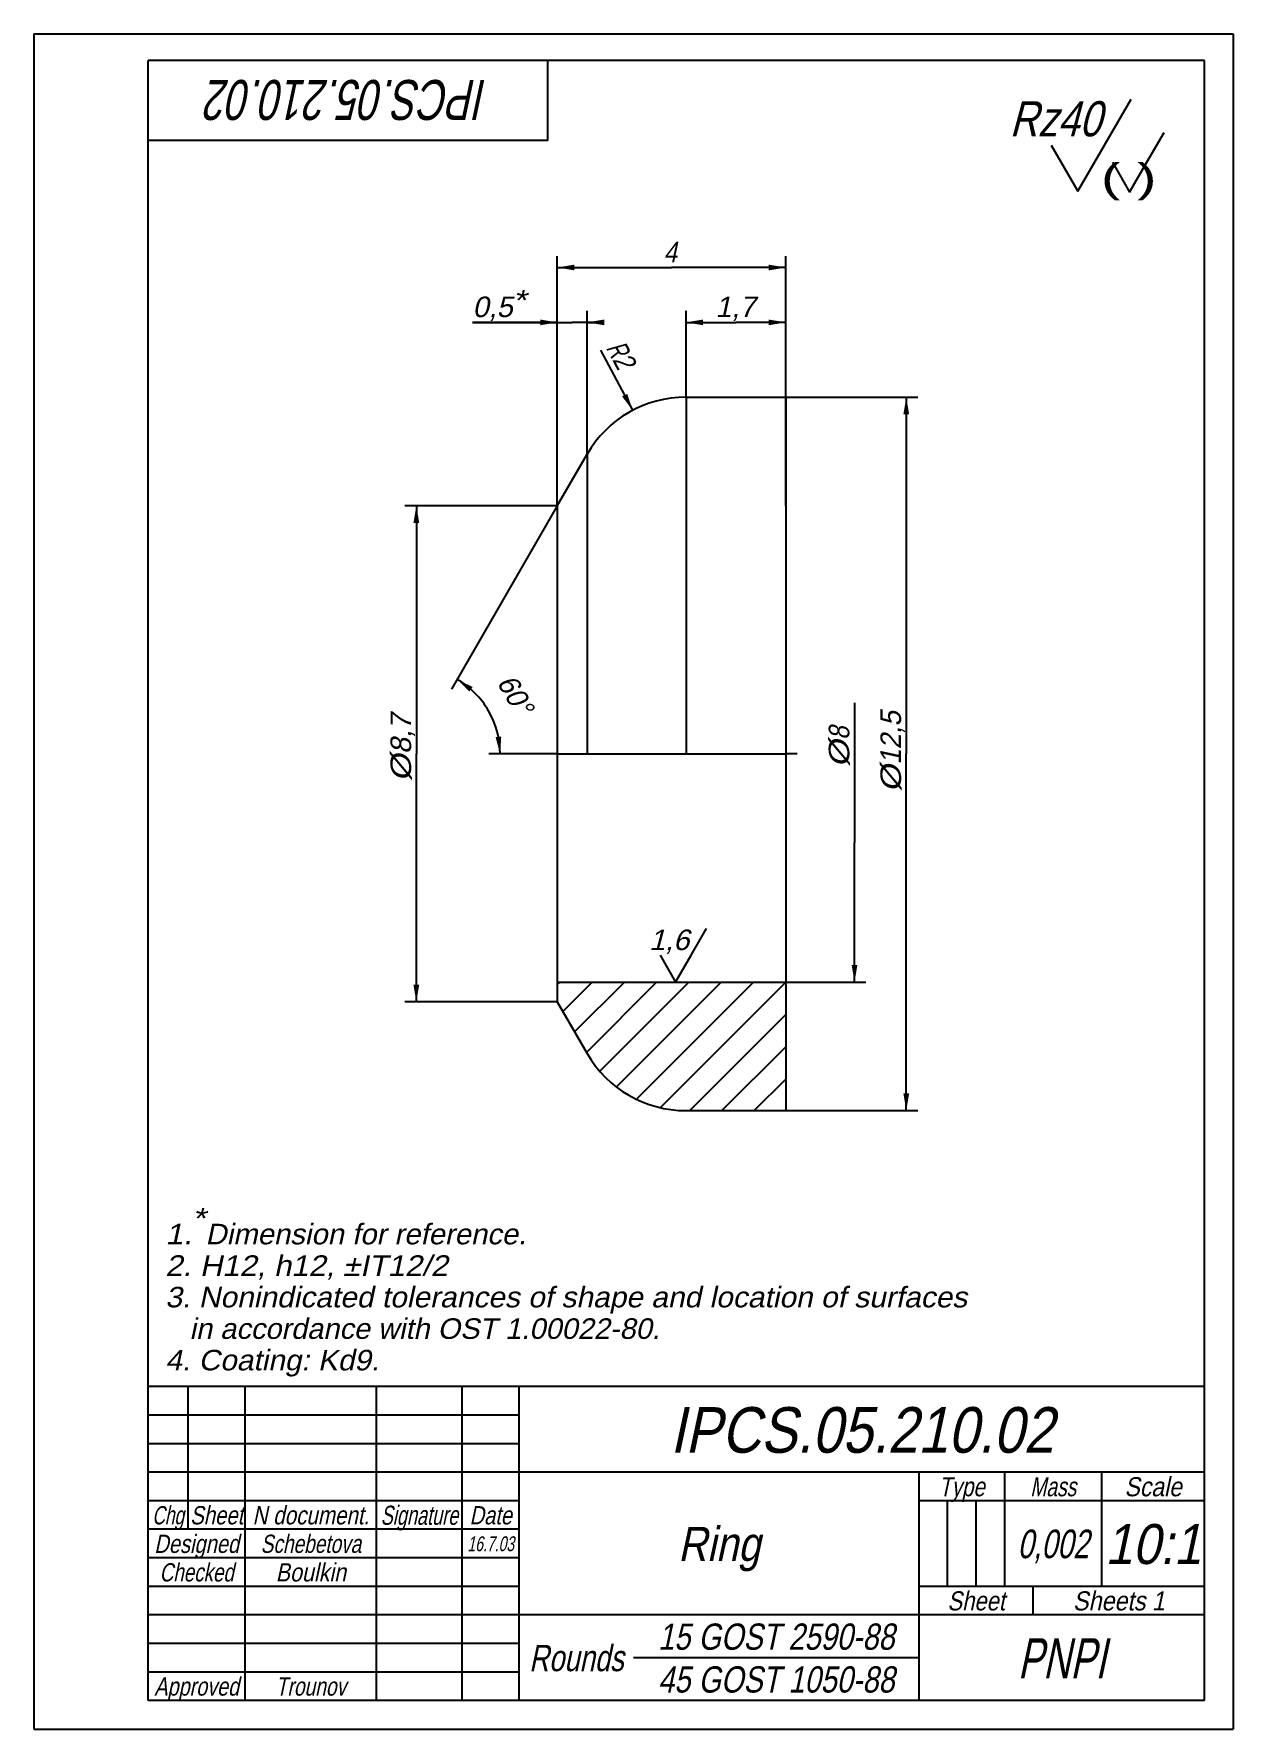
# Model space of a CAD drawing. Extents: x 0 to 210, y 0 to 297.
import ezdxf
from ezdxf.enums import TextEntityAlignment as Align

# ---------------------------------------------------------------- set-up
doc = ezdxf.new("R2010")
doc.units = 0
doc.header["$LTSCALE"] = 19.36
doc.linetypes.add('CENTER', pattern=[0.6, 0.375, -0.075, 0.075, -0.075])
doc.layers.get('0').update_dxf_attribs({"linetype": 'CONTINUOUS'})
doc.layers.add('DEFAULT_1', color=7, linetype='CENTER')
doc.styles.add('TEXTSTYLE_0', font='txt', dxfattribs={"width": 0.8})
doc.dimstyles.new('DIMSTYLE_1', dxfattribs={"dimtxt": 3.6, "dimasz": 0.18, "dimexe": 0.18, "dimexo": 0.0625, "dimgap": 0.09, "dimtad": 0, "dimtih": 1, "dimtoh": 1, "dimlfac": 0.1, "dimzin": 0, "dimtxsty": 'STANDARD', "dimcen": 0.09, "dimazin": 3, "dimtp": 0.2, "dimtm": 0.2, "dimtfac": 0, "dimtdec": 4, "dimtofl": 0, "dimtmove": 0, "dimatfit": 3, "dimtolj": 1, "dimtzin": 0})
doc.dimstyles.new('DIMSTYLE_2', dxfattribs={"dimtxt": 3.6, "dimasz": 0.18, "dimexe": 0.18, "dimexo": 0.0625, "dimgap": 0.09, "dimtad": 0, "dimtih": 1, "dimtoh": 1, "dimlfac": 0.1, "dimzin": 0, "dimtxsty": 'STANDARD', "dimcen": 0.09, "dimazin": 3, "dimtp": 0.1, "dimtm": 0.1, "dimtfac": 0, "dimtdec": 4, "dimtofl": 0, "dimtmove": 0, "dimatfit": 3, "dimtolj": 1, "dimtzin": 0})
doc.dimstyles.new('DIMSTYLE_3', dxfattribs={"dimtxt": 3.6, "dimasz": 0.18, "dimexe": 0.18, "dimexo": 0.0625, "dimgap": 0.09, "dimtad": 0, "dimtih": 1, "dimtoh": 1, "dimdec": 1, "dimlfac": 0.1, "dimzin": 0, "dimtxsty": 'STANDARD', "dimcen": 0.09, "dimazin": 3, "dimtp": 0.2, "dimtm": 0.2, "dimtfac": 0, "dimtdec": 4, "dimtofl": 0, "dimtmove": 0, "dimatfit": 3, "dimtolj": 1, "dimtzin": 0})
doc.dimstyles.new('DIMSTYLE_4', dxfattribs={"dimtxt": 3.6, "dimasz": 0.18, "dimexe": 0.18, "dimexo": 0.0625, "dimgap": 0.09, "dimtad": 0, "dimtih": 1, "dimtoh": 1, "dimdec": 1, "dimlfac": 0.1, "dimzin": 0, "dimtxsty": 'STANDARD', "dimcen": 0.09, "dimazin": 3, "dimtp": 0.1, "dimtm": 0.1, "dimtfac": 0, "dimtdec": 4, "dimtofl": 0, "dimtmove": 0, "dimatfit": 3, "dimtolj": 1, "dimtzin": 0})
doc.dimstyles.new('DIMSTYLE_5', dxfattribs={"dimtxt": 3.6, "dimasz": 0.18, "dimexe": 0.18, "dimexo": 0.0625, "dimgap": 0.09, "dimtad": 0, "dimtih": 1, "dimtoh": 1, "dimdec": 1, "dimlfac": 0.1, "dimzin": 0, "dimtxsty": 'STANDARD', "dimcen": 0.09, "dimazin": 3, "dimtp": 0.5, "dimtm": 0.5, "dimtfac": 0, "dimtdec": 4, "dimtofl": 0, "dimtmove": 0, "dimatfit": 3, "dimtolj": 1, "dimtzin": 0})

# ---------------------------------------------------------------- blocks, each defined once
blk = doc.blocks.new('*D0')
at = {"color": 2, "linetype": 'CONTINUOUS'}
for p, q in [((143.71, 179.8), (143.71, 155.33)), ((143.71, 130.86), (143.71, 155.33)), ((131.66, 130.86), (145.71, 130.86))]:
    blk.add_line(p, q, dxfattribs=at)
blk.add_solid([(143.21, 133.86), (143.71, 130.86), (144.21, 133.86)], dxfattribs=at)
at = {"color": 2, "linetype": 'CONTINUOUS', "style": 'TEXTSTYLE_0', "oblique": 12}
for s, p, p2 in [('8', (142.79, 173.33), (142.79, 175.67)), ('%%c', (142.79, 168.53), (142.79, 173.33))]:
    blk.add_text(s, height=3.6, rotation=90, dxfattribs=at).set_placement(p, p2, align=Align.FIT)
blk = doc.blocks.new('*D1')
at = {"color": 2, "linetype": 'CONTINUOUS'}
for p, q in [((131.66, 233.36), (154.77, 233.36)), ((152.77, 233.36), (152.77, 170.86)), ((152.77, 108.36), (152.77, 170.86)), ((131.66, 108.36), (154.77, 108.36))]:
    blk.add_line(p, q, dxfattribs=at)
for points in [[(153.27, 230.36), (152.77, 233.36), (152.27, 230.36)], [(152.27, 111.36), (152.77, 108.36), (153.27, 111.36)]]:
    blk.add_solid(points, dxfattribs=at)
at = {"color": 2, "linetype": 'CONTINUOUS', "style": 'TEXTSTYLE_0', "oblique": 12}
for s, p, p2 in [('12,5', (151.85, 168.98), (151.85, 178.34)), ('%%c', (151.85, 164.18), (151.85, 168.98))]:
    blk.add_text(s, height=3.6, rotation=90, dxfattribs=at).set_placement(p, p2, align=Align.FIT)
blk = doc.blocks.new('*D2')
at = {"color": 2, "linetype": 'CONTINUOUS'}
for p, q in [((91.66, 214.33), (91.66, 258.07)), ((91.66, 256.07), (111.66, 256.07)), ((131.66, 256.07), (111.66, 256.07)), ((131.66, 214.33), (131.66, 258.07))]:
    blk.add_line(p, q, dxfattribs=at)
for points in [[(94.66, 256.57), (91.66, 256.07), (94.66, 255.57)], [(128.66, 255.57), (131.66, 256.07), (128.66, 256.57)]]:
    blk.add_solid(points, dxfattribs=at)
at = {"color": 2, "linetype": 'CONTINUOUS', "style": 'TEXTSTYLE_0', "oblique": 12}
blk.add_text('4', height=3.6, dxfattribs=at).set_placement((110.3, 256.99), (112.64, 256.99), align=Align.FIT)
blk = doc.blocks.new('*D3')
at = {"color": 2, "linetype": 'CONTINUOUS'}
blk.add_line((104.86, 231.05), (99.3, 241.57), dxfattribs=at)
blk.add_solid([(103.01, 233.47), (104.86, 231.05), (103.9, 233.93)], dxfattribs=at)
at = {"color": 2, "linetype": 'CONTINUOUS', "style": 'TEXTSTYLE_0', "oblique": 12}
for s, p, p2 in [('R', (100.12, 242), (101.21, 239.93)), ('2', (101.21, 239.93), (102.3, 237.86))]:
    blk.add_text(s, height=3.6, rotation=-62.162, dxfattribs=at).set_placement(p, p2, align=Align.FIT)
blk = doc.blocks.new('*D4')
at = {"color": 2, "linetype": 'CONTINUOUS'}
for p, q in [((91.66, 214.33), (64.97, 214.33)), ((66.97, 214.33), (66.97, 170.86)), ((66.97, 127.4), (66.97, 170.86)), ((91.66, 127.4), (64.97, 127.4))]:
    blk.add_line(p, q, dxfattribs=at)
for points in [[(67.47, 211.33), (66.97, 214.33), (66.47, 211.33)], [(66.47, 130.4), (66.97, 127.4), (67.47, 130.4)]]:
    blk.add_solid(points, dxfattribs=at)
at = {"color": 2, "linetype": 'CONTINUOUS', "style": 'TEXTSTYLE_0', "oblique": 12}
for s, p, p2 in [('8,7', (66.05, 170.84), (66.05, 177.86)), ('%%c', (66.05, 166.04), (66.05, 170.84))]:
    blk.add_text(s, height=3.6, rotation=90, dxfattribs=at).set_placement(p, p2, align=Align.FIT)
blk = doc.blocks.new('*D5')
at = {"color": 2, "linetype": 'CONTINUOUS'}
for p, q in [((91.66, 214.33), (91.66, 248.46)), ((96.88, 223.36), (96.88, 248.46)), ((91.66, 246.46), (76.83, 246.46)), ((76.83, 246.46), (94.27, 246.46)), ((99.88, 246.46), (94.27, 246.46)), ((96.88, 246.46), (99.88, 246.46))]:
    blk.add_line(p, q, dxfattribs=at)
for points in [[(88.66, 245.96), (91.66, 246.46), (88.66, 246.96)], [(99.88, 246.96), (96.88, 246.46), (99.88, 245.96)]]:
    blk.add_solid(points, dxfattribs=at)
at = {"color": 2, "linetype": 'CONTINUOUS', "style": 'TEXTSTYLE_0', "oblique": 12}
for s, p, p2 in [('0,5', (76.83, 247.38), (83.85, 247.38)), ('*', (83.85, 248.53), (86.19, 248.53))]:
    blk.add_text(s, height=3.6, dxfattribs=at).set_placement(p, p2, align=Align.FIT)
blk = doc.blocks.new('*D6')
at = {"color": 2, "linetype": 'CONTINUOUS'}
for p, q in [((114.2, 233.36), (114.2, 248.46)), ((131.66, 233.36), (131.66, 248.46)), ((114.2, 246.46), (122.93, 246.46)), ((131.66, 246.46), (122.93, 246.46))]:
    blk.add_line(p, q, dxfattribs=at)
for points in [[(117.2, 246.96), (114.2, 246.46), (117.2, 245.96)], [(128.66, 245.96), (131.66, 246.46), (128.66, 246.96)]]:
    blk.add_solid(points, dxfattribs=at)
at = {"color": 2, "linetype": 'CONTINUOUS', "style": 'TEXTSTYLE_0', "oblique": 12}
blk.add_text('1,7', height=3.6, dxfattribs=at).set_placement((119.35, 247.38), (126.37, 247.38), align=Align.FIT)
blk = doc.blocks.new('*D7')
at = {"color": 2, "linetype": 'CONTINUOUS'}
for p, q in [((91.66, 214.33), (73.1, 182.19)), ((89.66, 170.86), (79.64, 170.86))]:
    blk.add_line(p, q, dxfattribs=at)
for start, end in [(30, 60), (0, 30)]:
    blk.add_arc((66.57, 170.86), 15.08, start, end, dxfattribs=at)
for points in [[(74.1, 183.92), (76.83, 182.57), (76.25, 181.76)], [(81.64, 170.86), (80.85, 173.8), (81.84, 173.9)]]:
    blk.add_solid(points, dxfattribs=at)
at = {"color": 2, "linetype": 'CONTINUOUS', "style": 'TEXTSTYLE_0', "oblique": 12}
blk.add_text('60%%d', height=3.6, rotation=-59.6746, dxfattribs=at).set_placement((80.97, 183.39), (84.54, 177.28), align=Align.FIT)
blk = doc.blocks.new('UGOL_BL0')
at = {"color": 2, "linetype": 'CONTINUOUS'}
for p, q in [((187.46, 277.49), (192.13, 285.57)), ((194.9, 274.5), (197.93, 279.74)), ((178.16, 277.49), (182.81, 269.43)), ((182.81, 269.43), (187.46, 277.49)), ((188.86, 274.5), (191.88, 269.27)), ((191.88, 269.27), (194.9, 274.5))]:
    blk.add_line(p, q, dxfattribs=at)
at = {"color": 2, "linetype": 'CONTINUOUS', "style": 'TEXTSTYLE_0', "oblique": 15}
blk.add_text('Rz40', height=6.16, dxfattribs=at).set_placement((170.84, 279.05), (186.85, 279.05), align=Align.FIT)
at = {"color": 2, "linetype": 'CONTINUOUS', "style": 'TEXTSTYLE_0'}
blk.add_text('( )', height=5, dxfattribs=at).set_placement((186.85, 269.32), (196.6, 269.32), align=Align.FIT)
blk = doc.blocks.new('STANDARD_BL1')
at = {"color": 2, "linetype": 'CONTINUOUS'}
for p, q in [((115.08, 135.57), (117.81, 140.29)), ((109.65, 135.57), (112.37, 130.86)), ((112.37, 130.86), (115.08, 135.57))]:
    blk.add_line(p, q, dxfattribs=at)
at = {"color": 2, "linetype": 'CONTINUOUS', "style": 'TEXTSTYLE_0', "oblique": 15}
blk.add_text('1,6', height=3.6, dxfattribs=at).set_placement((107.71, 136.48), (114.73, 136.48), align=Align.FIT)

msp = doc.modelspace()

# ---------------------------------------------------------------- linework, layer by layer
at = {"color": 7, "linetype": 'CONTINUOUS'}
for p, q in [((0, 297), (0, 0)), ((0, 297), (210, 297)), ((210, 297), (210, 0)), ((90, 292.35), (20, 292.35)), ((20, 278.35), (20, 292.35)), ((20, 5), (20, 292.35)), ((205, 292.35), (20, 292.35)), ((90, 278.35), (90, 292.35)), ((205, 5), (205, 292.35)), ((90, 278.35), (20, 278.35)), ((114.197, 233.362), (131.66, 233.362)), ((131.66, 233.362), (131.66, 108.362)), ((91.66, 214.326), (96.877, 223.362)), ((91.66, 214.326), (91.66, 127.398)), ((91.66, 170.862), (131.66, 170.862)), ((91.66, 130.862), (131.66, 130.862)), ((91.66, 127.398), (96.877, 118.362)), ((114.197, 108.362), (131.66, 108.362)), ((205, 60), (20, 60)), ((20, 5), (20, 60)), ((27, 35), (27, 60)), ((37, 5), (37, 60)), ((60, 5), (60, 60)), ((75, 5), (75, 60)), ((85, 5), (85, 60)), ((205, 5), (205, 60)), ((85, 55), (20, 55)), ((85, 50), (20, 50)), ((205, 45), (20, 45)), ((155, 5), (155, 45)), ((170, 25), (170, 45)), ((187, 25), (187, 45)), ((85, 40), (20, 40)), ((205, 40), (155, 40)), ((160, 25), (160, 40)), ((165, 25), (165, 40)), ((85, 35), (20, 35)), ((85, 30), (20, 30)), ((85, 25), (20, 25)), ((205, 25), (155, 25)), ((175, 20), (175, 25)), ((205, 20), (20, 20)), ((85, 15), (20, 15)), ((155, 12.5), (105, 12.5)), ((85, 10), (20, 10)), ((205, 5), (20, 5)), ((205, 5), (20, 5)), ((0, 0), (210, 0))]:
    msp.add_line(p, q, dxfattribs=at)
at = {"color": 9, "linetype": 'CONTINUOUS'}
for p, q in [((114.197, 233.362), (114.197, 170.862)), ((96.877, 223.362), (96.877, 170.862))]:
    msp.add_line(p, q, dxfattribs=at)
at = {"color": 2, "linetype": 'CONTINUOUS'}
for p, q in [((91.66, 130.437), (92.085, 130.862)), ((92.618, 125.738), (97.742, 130.862)), ((94.689, 122.152), (103.399, 130.862)), ((96.759, 118.566), (109.056, 130.862)), ((99.106, 115.256), (114.713, 130.862)), ((102.025, 112.517), (120.369, 130.862)), ((105.518, 110.354), (126.026, 130.862)), ((109.712, 108.891), (131.66, 130.839)), ((114.84, 108.362), (131.66, 125.182)), ((120.497, 108.362), (131.66, 119.525)), ((126.154, 108.362), (131.66, 113.868))]:
    msp.add_line(p, q, dxfattribs=at)
at = {"color": 7, "linetype": 'CONTINUOUS'}
for centre, start, end in [((114.197, 213.362), 90, 150), ((114.197, 128.362), 210, 270)]:
    msp.add_arc(centre, 20, start, end, dxfattribs=at)
at = {"layer": 'DEFAULT_1', "color": 2, "linetype": 'CENTER'}
for p, q in [((91.66, 170.862), (89.66, 170.862)), ((133.66, 170.862), (131.66, 170.862))]:
    msp.add_line(p, q, dxfattribs=at)

# ---------------------------------------------------------------- block references
at = {"color": 2, "linetype": 'CONTINUOUS'}
for name in ['UGOL_BL0', 'STANDARD_BL1']:
    msp.add_blockref(name, (0, 0), dxfattribs=at)

# ---------------------------------------------------------------- texts
at = {"color": 2, "linetype": 'CONTINUOUS', "style": 'TEXTSTYLE_0', "oblique": 12}
msp.add_text('IPCS.05.210.02', height=7, rotation=180, dxfattribs=at).set_placement((79.5, 288.928), (30.5, 288.928), align=Align.FIT)
for s, height, p, p2 in [('*', 3.6, (27.697, 87.688), (30.037, 87.688)), ('1.', 3.6, (23.017, 84.928), (27.697, 84.928)), ('Dimension for reference.', 3.6, (30.037, 84.928), (86.197, 84.928)), ('2. H12, h12, %%pIT12/2 ', 3.6, (23.017, 79.407), (74.017, 79.407)), ('3. Nonindicated tolerances of shape and location of surfaces', 3.6, (23.017, 73.886), (163.417, 73.886)), ('   in accordance with OST 1.00022-80.', 3.6, (23.017, 68.366), (109.597, 68.366)), ('4. Coating: Kd9.', 3.6, (23.017, 62.845), (60.457, 62.845)), ('IPCS.05.210.02', 8, (111.4, 48.411), (178.6, 48.411)), ('Type', 3.35, (158.48, 40.788), (166.52, 40.788)), ('Mass', 3.35, (174.48, 40.788), (182.52, 40.788)), ('Scale', 3.35, (190.975, 40.788), (201.025, 40.788)), ('Chg', 3.2, (20.716, 35.864), (26.284, 35.864)), ('Sheet', 3.2, (27.36, 35.864), (36.64, 35.864)), ('N document.', 3.2, (38.292, 35.864), (58.708, 35.864)), ('Signature', 3.35, (60.716, 35.788), (74.284, 35.788)), ('Date', 3.2, (76.288, 35.864), (83.712, 35.864)), ('Ring', 6, (112.8, 29.433), (127.2, 29.433)), ('10:1', 7, (187.6, 28.922), (204.4, 28.922)), ('Designed', 3.2, (21.076, 30.864), (35.924, 30.864)), ('Schebetova', 3.2, (39.7, 30.864), (57.3, 30.864)), ('16.7.03', 2.6, (75.905, 31.171), (84.095, 31.171)), ('0,002', 5, (172.25, 29.944), (184.75, 29.944)), ('Checked', 3.2, (22.004, 25.864), (34.996, 25.864)), ('Boulkin', 3.2, (42.34, 25.864), (54.66, 25.864)), ('Sheet', 3.35, (159.975, 20.788), (170.025, 20.788)), ('Sheets 1', 3.35, (181.96, 20.788), (198.04, 20.788)), ('15 GOST 2590-88', 4.6, (109.3, 13.899), (150.7, 13.899)), ('Rounds', 4.6, (86.72, 10.149), (103.28, 10.149)), ('PNPI', 7, (172.3, 8.922), (187.7, 8.922)), ('Approved', 3.2, (21.076, 5.864), (35.924, 5.864)), ('Trounov', 3.2, (42.34, 5.864), (54.66, 5.864)), ('45 GOST 1050-88', 4.6, (109.3, 6.399), (150.7, 6.399))]:
    msp.add_text(s, height=height, dxfattribs=at).set_placement(p, p2, align=Align.FIT)

# ---------------------------------------------------------------- dimensions: what is measured, and where the dimension line sits
at = {"color": 2, "linetype": 'CONTINUOUS'}
for base, p2, dimstyle, picture, middle in [((131.66, 256.073), (131.66, 214.326), 'DIMSTYLE_2', '*D2', (111.469, 258.793)), ((96.877, 246.461), (96.877, 223.362), 'DIMSTYLE_4', '*D5', (81.514, 249.754))]:
    dim = msp.add_linear_dim(base=base, p1=(91.66, 214.326), p2=p2, dimstyle=dimstyle, dxfattribs=at)
    dim.commit()
    dim.dimension.update_dxf_attribs({"geometry": picture, "text_midpoint": middle})
for base, p1, p2, angle, dimstyle, picture, middle in [((114.197, 246.461), (131.66, 233.362), (114.197, 233.362), 180, 'DIMSTYLE_4', '*D6', (122.861, 249.181)), ((152.767, 233.362), (131.66, 108.362), (131.66, 233.362), 90, 'DIMSTYLE_1', '*D1', (150.047, 171.258)), ((66.973, 127.398), (91.66, 214.326), (91.66, 127.398), 270, 'DIMSTYLE_3', '*D4', (64.253, 171.954)), ((143.708, 179.802), (131.66, 130.862), (142.708, 179.802), 90, 'DIMSTYLE_1', '*D0', (140.988, 172.102))]:
    dim = msp.add_linear_dim(base=base, p1=p1, p2=p2, angle=angle, dimstyle=dimstyle, dxfattribs=at)
    dim.commit()
    dim.dimension.update_dxf_attribs({"geometry": picture, "text_midpoint": middle})
dim = msp.add_radius_dim(center=(114.197, 213.362), mpoint=(104.858, 231.048), dimstyle='DIMSTYLE_2', dxfattribs=at)
dim.commit()
dim.dimension.update_dxf_attribs({"geometry": '*D3', "text_midpoint": (102.8, 240.77)})
dim = msp.add_angular_dim_2l(base=(79.623, 178.401), line1=((89.66, 170.862), (79.642, 170.862)), line2=((73.104, 182.187), (91.66, 214.326)), dimstyle='DIMSTYLE_5', dxfattribs=at)
dim.commit()
dim.dimension.update_dxf_attribs({"geometry": '*D7', "text_midpoint": (84.31, 181.242)})

doc.saveas('drawing.dxf')
